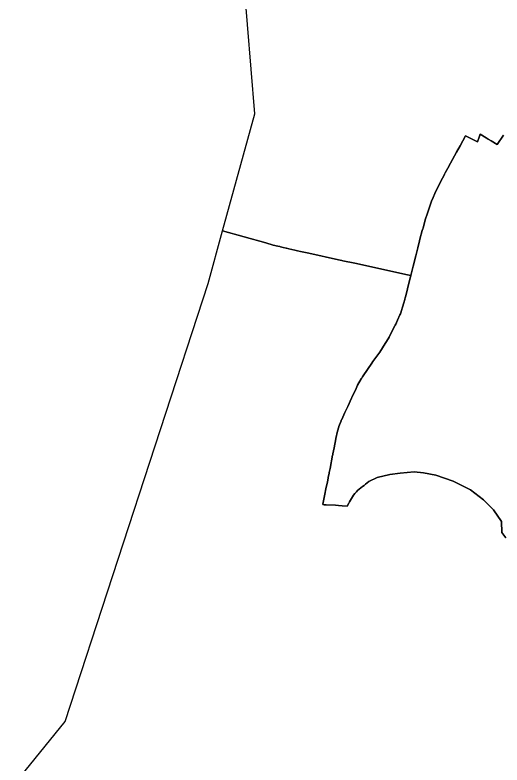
# Model space of a CAD drawing. Header units: inches. Extents: x 130170 to 284068, y 377793 to 804530.
# Drawn here: x 178596 to 182204, y 668734 to 674290 of the extents above; entities that cross this region are included whole.
import ezdxf

# ---------------------------------------------------------------- set-up
doc = ezdxf.new("R2010")
doc.units = ezdxf.units.IN
doc.header["$MEASUREMENT"] = 0
doc.layers.add('muni_il', color=7, linetype='Continuous')

msp = doc.modelspace()

# ---------------------------------------------------------------- linework, layer by layer
at = {"layer": 'muni_il'}
for points in [[(182214.6, 673400.2), (182167.7, 673330.7), (182123.4, 673357.8), (182101.8, 673371), (182087.9, 673379.6), (182041.6, 673408), (182034.7, 673386), (182023.5, 673350.8), (181934.4, 673395.8), (181893.4, 673322.4), (181867.1, 673273.3), (181823, 673192.2), (181803.6, 673155.7), (181783.8, 673120.5), (181778, 673110.6), (181776.9, 673108.7), (181747.8, 673054.1), (181707.4, 672968.5), (181694.5, 672939.6), (181682.5, 672910.2), (181680, 672903.2), (181679.8, 672902.9), (181664, 672859.1), (181649.2, 672814.6), (181637.7, 672779.8), (181619.6, 672712.9), (181619.5, 672712.7), (181619, 672710.8), (181617.9, 672707.4), (181617.2, 672705.2), (181613.5, 672692.8), (181596.2, 672629), (181589.5, 672604.5), (181582.6, 672578.8), (181579.5, 672566.6), (181565.6, 672507.5), (181545.8, 672428.6), (181528.5, 672359.9), (181516.4, 672362.5), (181503.1, 672365.4), (181114.4, 672450.9), (181024.4, 672470.2), (181016.5, 672472), (180992.2, 672477.3), (180772.4, 672525.1), (180735.3, 672533.7), (180723.8, 672536.4), (180710.9, 672539.4), (180689.9, 672544.2), (180668.7, 672549.1), (180646.7, 672554.2), (180626, 672559), (180607.7, 672563.2), (180605.1, 672563.8), (180583, 672569), (180563.3, 672573.7), (180558.6, 672574.6), (180543.6, 672577.8), (180509.4, 672585.1), (180455.2, 672603), (180134.4, 672691.6), (180374.1, 673559), (180291.7, 674554.4)], [(182233.7, 670416.8), (182201.8, 670457.4), (182199.5, 670538), (182142.2, 670624.8), (182067.9, 670698.5), (181971, 670773.5), (181842.9, 670837.4), (181714.9, 670881.3), (181622.4, 670899.7), (181553.1, 670905.7), (181450.7, 670896.4), (181372, 670885.7), (181280, 670864.1), (181216.7, 670835.3), (181192.3, 670814.7), (181181.9, 670805.9), (181169.4, 670796.3), (181157.2, 670787.2), (181145.5, 670777.6), (181134.4, 670767.3), (181125.3, 670758), (181113.8, 670745), (181104.4, 670733), (181095.7, 670720.6), (181088.7, 670709.5), (181074, 670683), (181069.4, 670674.8), (181057.4, 670651.6), (181020.2, 670654.1), (180992.1, 670656.6), (180969.8, 670658), (180902.3, 670661.7), (180885.6, 670662.8), (180876.7, 670663.3), (180877.4, 670667), (180882.1, 670692.4), (180891.6, 670739.7), (180899.9, 670781.1), (180910.3, 670833.2), (180915.6, 670859.6), (180916.3, 670863), (180922.9, 670896.1), (180924, 670901.4), (180929.9, 670931.2), (180949.4, 671028.5), (180950.2, 671032.8), (180951.7, 671040.1), (180960.2, 671082.7), (180973.5, 671150.6), (180973.9, 671152.5), (180984.4, 671206.2), (180994.5, 671239.1), (180995.7, 671242.3), (181012, 671285), (181013.2, 671288), (181016.5, 671295), (181040, 671345.2), (181061.6, 671391.3), (181089.6, 671451), (181091.9, 671456), (181116, 671507.4), (181117.7, 671511), (181134.5, 671546.9), (181161.9, 671595.6), (181161.9, 671595.7), (181162, 671595.7), (181163.9, 671599.2), (181170.1, 671608.4), (181170.5, 671609.1), (181176.2, 671617.4), (181239.8, 671711.3), (181248.4, 671723.2), (181298.4, 671792.4), (181339.1, 671856.2), (181348.9, 671871.8), (181368.6, 671903.3), (181369.3, 671904.6), (181388.2, 671946.2), (181407.4, 671981.8), (181408.1, 671983.2), (181408.9, 671984.6), (181412.5, 671991.3), (181413.3, 671992.8), (181417.4, 672000.4), (181420.7, 672006.7), (181421.4, 672008.1), (181423.5, 672012), (181430.1, 672028.8), (181448.4, 672070.3), (181451, 672076.9), (181462.6, 672109.2), (181465.7, 672118.6), (181468.1, 672126.2), (181476.5, 672157), (181477, 672159.1), (181483.5, 672182.9), (181487.6, 672197.9), (181488.2, 672200), (181488.9, 672202.8), (181503.3, 672259.3), (181504.5, 672264.3), (181504.8, 672265.4), (181526, 672349.7), (181526.1, 672350.3), (181528.4, 672359.3), (181528.4, 672359.3), (181528.5, 672359.9), (181545.8, 672428.6), (181565.6, 672507.5), (181579.5, 672566.6), (181582.6, 672578.8), (181589.5, 672604.5), (181596.2, 672629), (181613.5, 672692.8), (181617.2, 672705.2), (181617.9, 672707.4), (181619, 672710.8), (181619.5, 672712.7), (181619.6, 672712.9), (181637.7, 672779.8), (181649.2, 672814.6), (181664, 672859.1), (181679.8, 672902.9), (181680, 672903.2), (181682.5, 672910.2), (181694.5, 672939.6), (181707.4, 672968.5), (181747.8, 673054.1), (181776.9, 673108.7), (181778, 673110.6), (181783.8, 673120.5), (181803.6, 673155.7), (181823, 673192.2), (181867.1, 673273.3), (181893.4, 673322.4), (181934.4, 673395.8), (182023.5, 673350.8), (182034.7, 673386), (182041.6, 673408), (182087.9, 673379.6), (182101.8, 673371), (182123.4, 673357.8), (182167.7, 673330.7), (182214.6, 673400.2)], [(178596.3, 668598.4), (178969.1, 669056.6), (180026.8, 672302.3), (180134.4, 672691.6), (180455.2, 672603), (180509.4, 672585.1), (180543.6, 672577.8), (180558.6, 672574.6), (180563.3, 672573.7), (180583, 672569), (180605.1, 672563.8), (180607.7, 672563.2), (180626, 672559), (180646.7, 672554.2), (180668.7, 672549.1), (180689.9, 672544.2), (180710.9, 672539.4), (180723.8, 672536.4), (180735.3, 672533.7), (180772.4, 672525.1), (180992.2, 672477.3), (181016.5, 672472), (181024.4, 672470.2), (181114.4, 672450.9), (181503.1, 672365.4), (181516.4, 672362.5), (181528.5, 672359.9), (181528.4, 672359.3), (181528.4, 672359.3), (181526.1, 672350.3), (181526, 672349.7), (181504.8, 672265.4), (181504.5, 672264.3), (181503.3, 672259.3), (181488.9, 672202.8), (181488.2, 672200), (181487.6, 672197.9), (181483.5, 672182.9), (181477, 672159.1), (181476.5, 672157), (181468.1, 672126.2), (181465.7, 672118.6), (181462.6, 672109.2), (181451, 672076.9), (181448.4, 672070.3), (181430.1, 672028.8), (181423.5, 672012), (181421.4, 672008.1), (181420.7, 672006.7), (181417.4, 672000.4), (181413.3, 671992.8), (181412.5, 671991.3), (181408.9, 671984.6), (181408.1, 671983.2), (181407.4, 671981.8), (181388.2, 671946.2), (181369.3, 671904.6), (181368.6, 671903.3), (181348.9, 671871.8), (181339.1, 671856.2), (181298.4, 671792.4), (181248.4, 671723.2), (181239.8, 671711.3), (181176.2, 671617.4), (181170.5, 671609.1), (181170.1, 671608.4), (181163.9, 671599.2), (181162, 671595.7), (181161.9, 671595.7), (181161.9, 671595.6), (181134.5, 671546.9), (181117.7, 671511), (181116, 671507.4), (181091.9, 671456), (181089.6, 671451), (181061.6, 671391.3), (181040, 671345.2), (181016.5, 671295), (181013.2, 671288), (181012, 671285), (180995.7, 671242.3), (180994.5, 671239.1), (180984.4, 671206.2), (180973.9, 671152.5), (180973.5, 671150.6), (180960.2, 671082.7), (180951.7, 671040.1), (180950.2, 671032.8), (180949.4, 671028.5), (180929.9, 670931.2), (180924, 670901.4), (180922.9, 670896.1), (180916.3, 670863), (180915.6, 670859.6), (180910.3, 670833.2), (180899.9, 670781.1), (180891.6, 670739.7), (180882.1, 670692.4), (180877.4, 670667), (180876.7, 670663.3), (180885.6, 670662.8), (180902.3, 670661.7), (180969.8, 670658), (180992.1, 670656.6), (181020.2, 670654.1), (181057.4, 670651.6), (181069.4, 670674.8), (181074, 670683), (181088.7, 670709.5), (181095.7, 670720.6), (181104.4, 670733), (181113.8, 670745), (181125.3, 670758), (181134.4, 670767.3), (181145.5, 670777.6), (181157.2, 670787.2), (181169.4, 670796.3), (181181.9, 670805.9), (181192.3, 670814.7), (181216.7, 670835.3), (181280, 670864.1), (181372, 670885.7), (181450.7, 670896.4), (181553.1, 670905.7), (181622.4, 670899.7), (181714.9, 670881.3), (181842.9, 670837.4), (181971, 670773.5), (182067.9, 670698.5), (182142.2, 670624.8), (182199.5, 670538), (182201.8, 670457.4), (182233.7, 670416.8)]]:
    msp.add_lwpolyline(points, dxfattribs=at)

doc.saveas('drawing.dxf')
